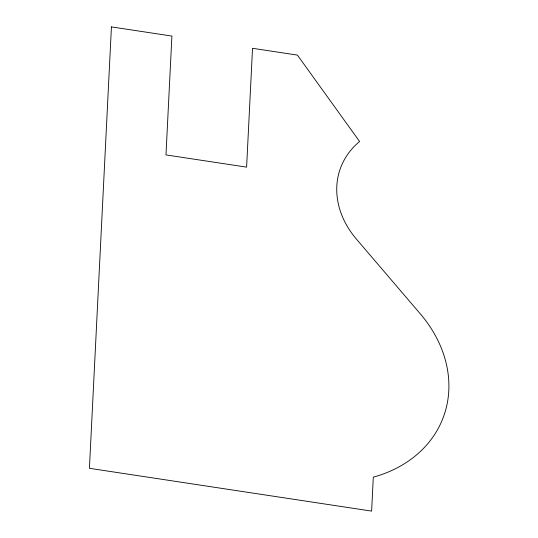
<?xml version="1.0" encoding="UTF-8"?>
<svg xmlns="http://www.w3.org/2000/svg" width="538" height="538" viewBox="0 0 538 538"><rect width="100%" height="100%" fill="white"/><g stroke="black" fill="none" stroke-linecap="round" stroke-linejoin="round"><path stroke-width="0.81" d="M111.433 26.9L89.422 468.309L371.617 511.1L373.311 477.145A132.556 107.647 20.4 0 0 420.279 313.815L356.445 239.134A91.278 74.13 20.4 0 1 359.586 141.501L297.427 55.105L252.53 48.292L246.606 167.136L165.98 154.91L171.904 36.066L111.433 26.9"/></g></svg>
